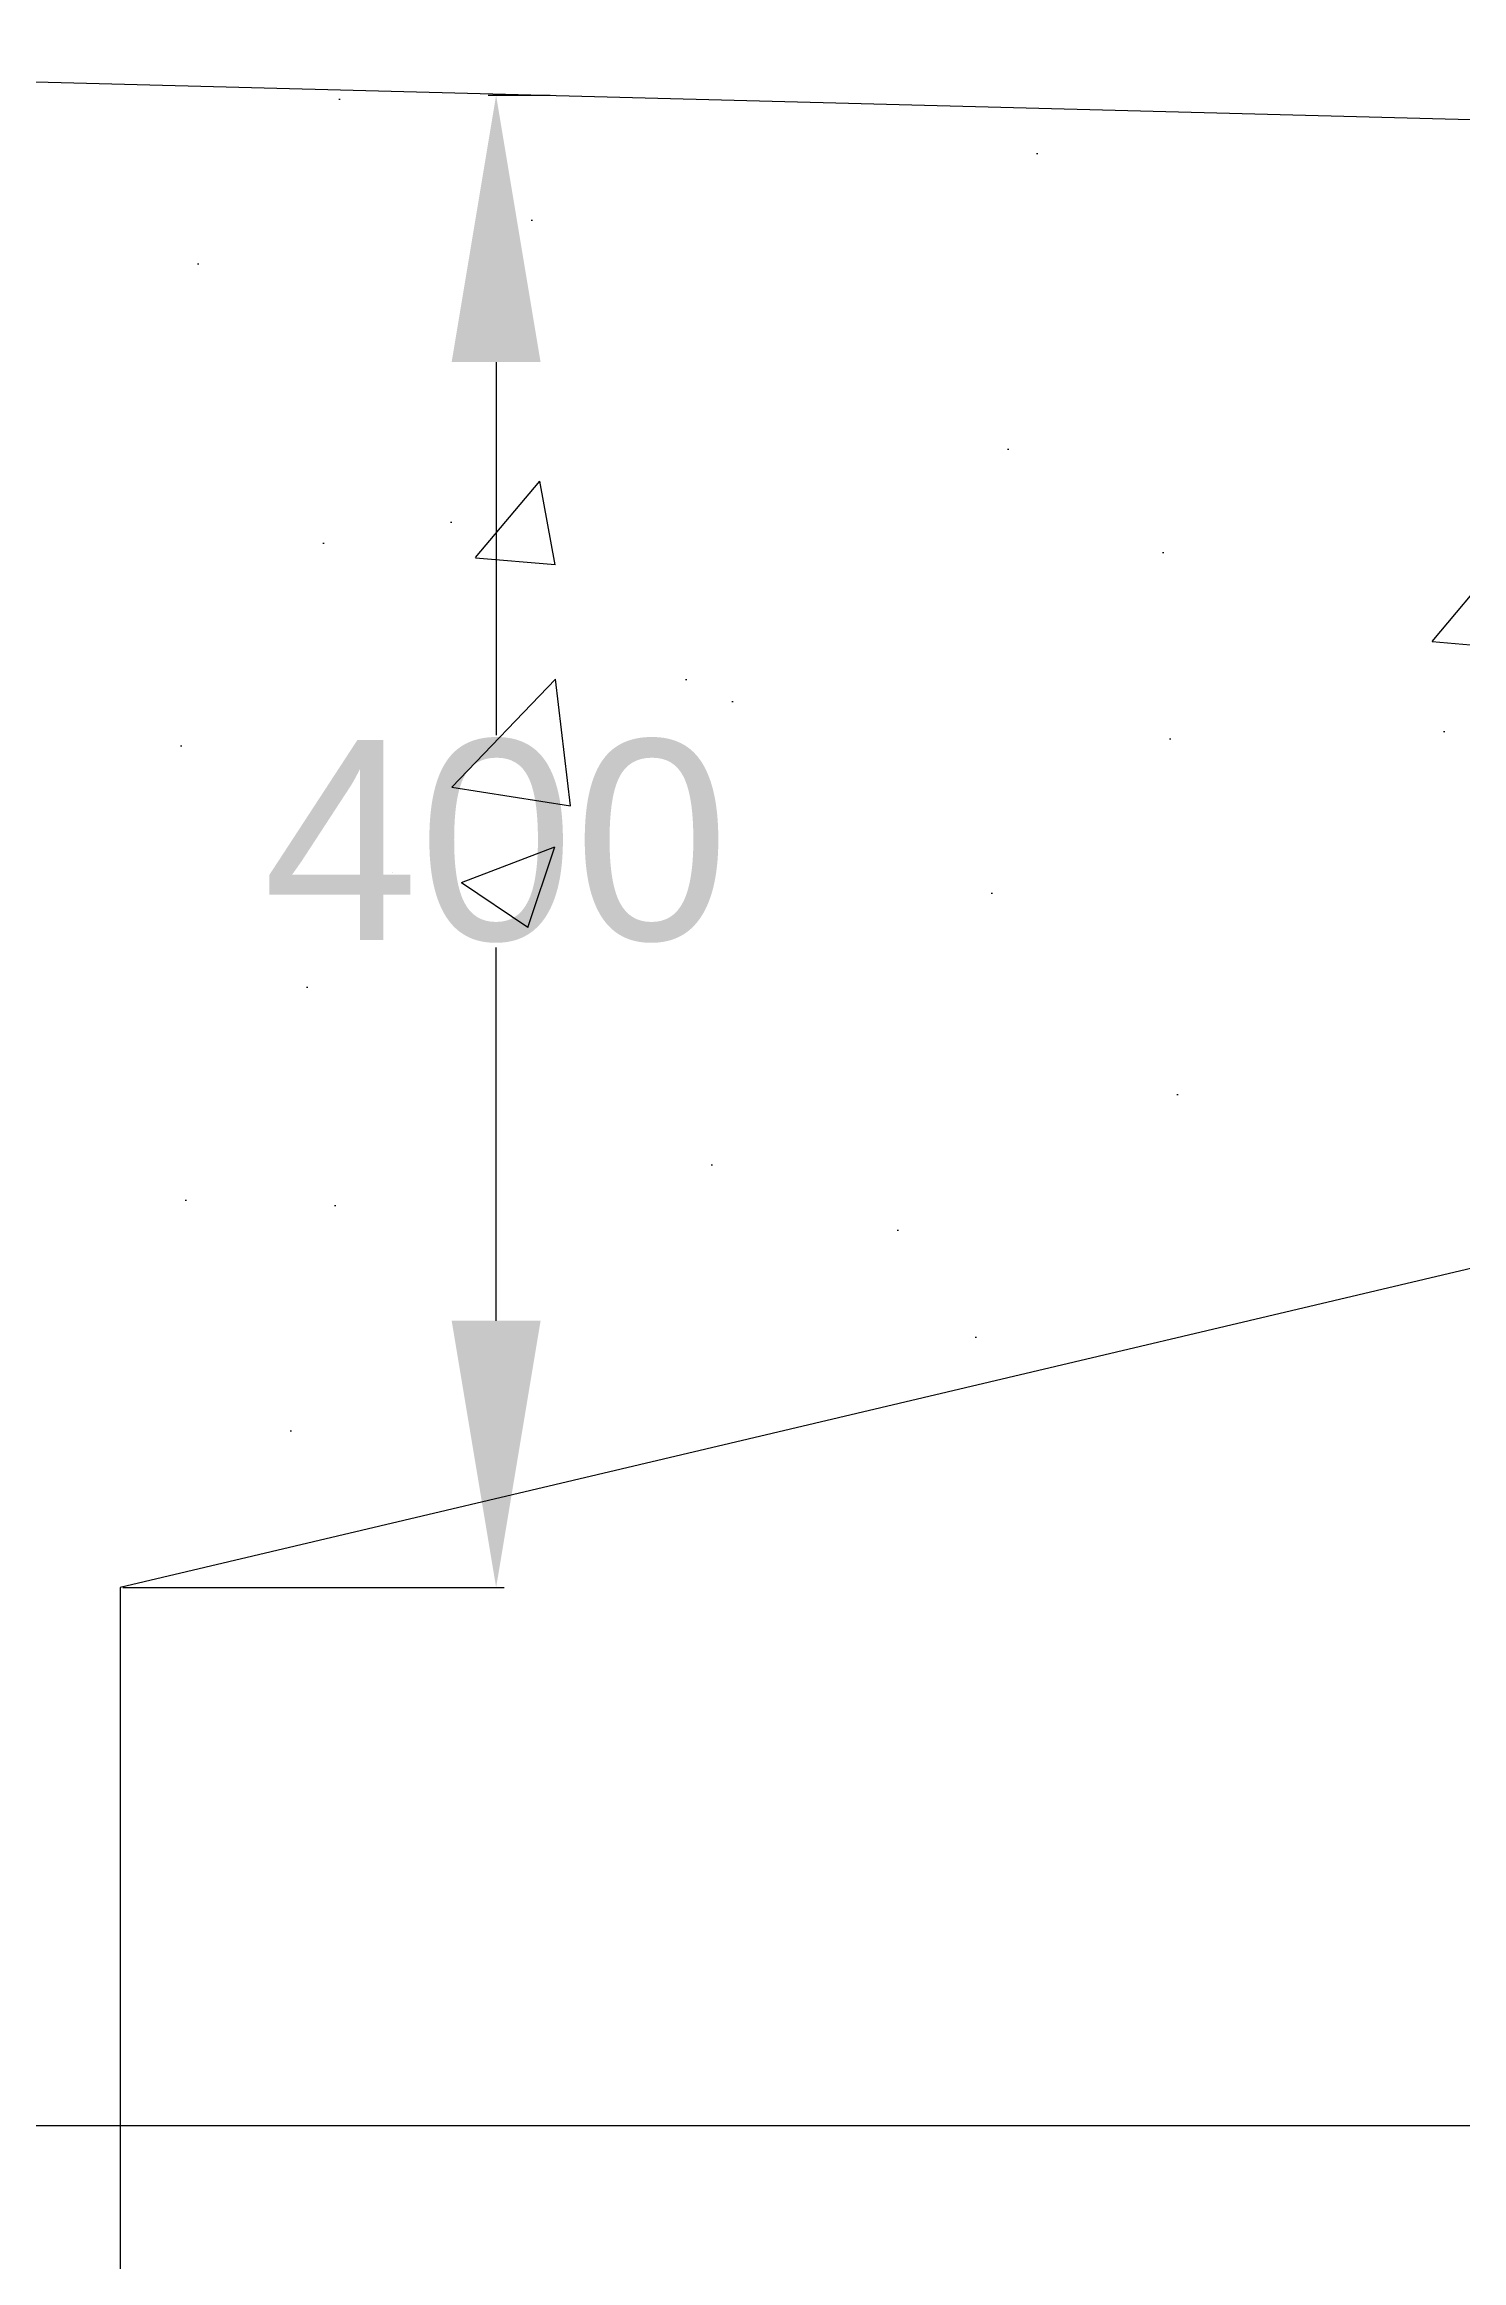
# Model space of a CAD drawing. Header units: inches. Extents: x 4060 to 5459, y 2 to 1025.
# Drawn here: x 4529.94 to 4561.82, y 141.78 to 191.64 of the extents above; entities that cross this region are included whole.
import ezdxf

# ---------------------------------------------------------------- set-up
doc = ezdxf.new("R2010")
doc.units = ezdxf.units.IN
doc.header["$MEASUREMENT"] = 0
doc.layers.add('DIMENSIONS', color=7, linetype='Continuous')
doc.styles.get("Standard").update_dxf_attribs({"font": 'arial.ttf', "height": 4.5})
doc.dimstyles.get("Standard").update_dxf_attribs({"dimtxt": 0.18, "dimasz": 6, "dimexe": 0.18, "dimexo": 0.0625, "dimgap": 0.09, "dimtad": 0, "dimtih": 1, "dimtoh": 1, "dimdec": 4, "dimzin": 0, "dimdsep": 46, "dimtxsty": 'Standard', "dimcen": 0.09, "dimadec": 0, "dimazin": 0, "dimtfac": 1, "dimtdec": 4, "dimtofl": 0, "dimtmove": 0, "dimatfit": 3, "dimfxl": 1, "dimtolj": 1, "dimtzin": 0, "dimarcsym": 0})

# ---------------------------------------------------------------- blocks, each defined once
blk = doc.blocks.new('*D53')
at = {"layer": 'Defpoints', "color": 0, "transparency": 16777216}
for p in [(4541.381, 190.493), (4531.641, 156.923), (4540.1, 156.923)]:
    blk.add_point(p, dxfattribs=at)
at = {"layer": 'DIMENSIONS', "color": 0, "lineweight": -2, "transparency": 16777216}
for p, q in [((4541.318, 190.493), (4539.92, 190.493)), ((4540.1, 184.493), (4540.1, 176.096)), ((4540.1, 162.923), (4540.1, 171.321)), ((4531.703, 156.923), (4540.28, 156.923))]:
    blk.add_line(p, q, dxfattribs=at)
at = {"layer": 'DIMENSIONS', "color": 0, "transparency": 16777216}
for points in [[(4539.1, 184.493), (4541.1, 184.493), (4540.1, 190.493)], [(4539.1, 162.923), (4541.1, 162.923), (4540.1, 156.923)]]:
    blk.add_solid(points, dxfattribs=at)
at = {"layer": 'DIMENSIONS', "color": 0, "transparency": 16777216, "insert": (4540.1, 173.708), "char_height": 4.5, "attachment_point": 5}
blk.add_mtext('\\A1;400', dxfattribs=at)
blk = doc.blocks.new('*D54')
at = {"layer": 'Defpoints', "color": 0, "transparency": 16777216}
for p in [(4632.811, 180.833), (4632.811, 144.815), (4518.589, 142.271)]:
    blk.add_point(p, dxfattribs=at)
at = {"layer": 'DIMENSIONS', "color": 0, "lineweight": -2, "transparency": 16777216}
for p, q in [((4632.811, 180.77), (4632.811, 144.635)), ((4518.589, 142.334), (4518.589, 144.995)), ((4524.589, 144.815), (4569.11, 144.815)), ((4626.811, 144.815), (4582.29, 144.815))]:
    blk.add_line(p, q, dxfattribs=at)
at = {"layer": 'DIMENSIONS', "color": 0, "transparency": 16777216}
for points in [[(4524.589, 145.815), (4524.589, 143.815), (4518.589, 144.815)], [(4626.811, 145.815), (4626.811, 143.815), (4632.811, 144.815)]]:
    blk.add_solid(points, dxfattribs=at)
at = {"layer": 'DIMENSIONS', "color": 0, "transparency": 16777216, "insert": (4575.7, 144.815), "char_height": 4.5, "attachment_point": 5}
blk.add_mtext('\\A1;1350', dxfattribs=at)

msp = doc.modelspace()

# ---------------------------------------------------------------- hatches: boundary and pattern name
h = msp.add_hatch()
h.set_pattern_fill('AR-CONC', color=0, scale=3, style=0)
h.set_pattern_definition([(50, (0, 0), (21.517805, -1.882564), [2.25, -24.75]), (355, (0, 0), (-4.16254, 22.56576), [1.8, -19.8]), (100.4514, (1.793, -0.157), (17.35528, 20.68319), [1.91221, -21.03426]), (46.1842, (0, 6), (32.01723, -4.96557), [3.375, -37.125]), (96.6356, (2.668, 5.586), (28.03988, 29.22354), [2.8683, -31.5514]), (351.1842, (0, 6), (28.03986, 29.22356), [2.7, -29.7]), (21, (3, 4.5), (17.90721, -12.07857), [2.25, -24.75]), (326, (3, 4.5), (7.29946, 21.7545), [1.8, -19.8]), (71.4514, (4.492, 3.493), (25.20668, 9.675915), [1.91221, -21.03426]), (37.5, (0, 0), (0.364796, 9.986816), [0, -19.56, 0, -20.1, 0, -19.875]), (7.5, (0, 0), (7.892086, 11.832351), [0, -11.46, 0, -19.11, 0, -7.575]), (327.5, (-6.69, 0), (16.014673, -0.676646), [0, -7.5, 0, -23.4, 0, -31.05]), (317.5, (-9.69, 0), (17.495585, 3.00315), [0, -9.75, 0, -15.54, 0, -22.05])])
h.paths.add_polyline_path([(4632.81134, 180.83294), (4632.81134, 212.8124), (4592.54908, 212.8124), (4592.54908, 189.15148), (4518.73573, 191.08736), (4518.36242, 66.93567), (4531.64097, 66.93567), (4531.64097, 156.92325)])
h.paths.add_polyline_path([(4308.53236, 190.87686), (4234.67395, 188.80744), (4234.67395, 212.27575), (4194.53643, 212.27575), (4194.53643, 180.47444), (4295.74504, 156.84883), (4295.74504, 66.93567), (4308.15968, 66.93567)])

# ---------------------------------------------------------------- linework, layer by layer
at = {"color": 0}
msp.add_lwpolyline([(4194.53643, 212.27575), (4234.67395, 212.27575), (4234.67395, 188.80744), (4414.04226, 193.83312), (4592.54908, 189.15148), (4592.54908, 212.8124), (4632.81134, 212.8124), (4632.81134, 180.83294), (4531.64097, 156.92325), (4531.64097, 67.12868)], dxfattribs=at)

# ---------------------------------------------------------------- dimensions: what is measured, and where the dimension line sits
at = {"layer": 'DIMENSIONS', "color": 0}
dim = msp.add_linear_dim(base=(4540.10046, 156.92325), p1=(4541.38065, 190.49346), p2=(4531.64097, 156.92325), angle=90, text='400', dimstyle='Standard', dxfattribs=at)
dim.commit()
dim.dimension.update_dxf_attribs({"geometry": '*D53', "text_midpoint": (4540.10046, 173.70836)})
dim = msp.add_linear_dim(base=(4632.81134, 144.81541), p1=(4518.58895, 142.27126), p2=(4632.81134, 180.83294), text='1350', dimstyle='Standard', dxfattribs=at)
dim.commit()
dim.dimension.update_dxf_attribs({"geometry": '*D54', "text_midpoint": (4575.70014, 144.81541)})

doc.saveas('drawing.dxf')
